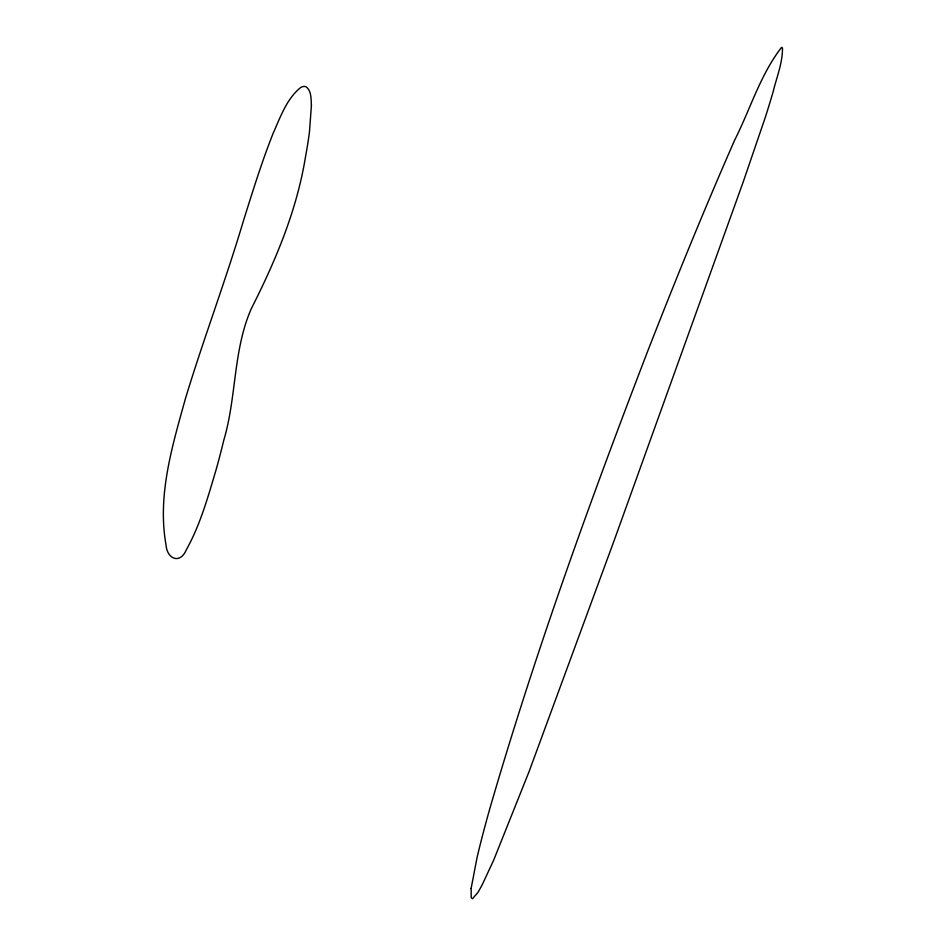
<?xml version="1.0" encoding="UTF-8"?>
<svg xmlns="http://www.w3.org/2000/svg" width="946" height="946" viewBox="0 0 946 946"><rect width="100%" height="100%" fill="white"/><g stroke="black" fill="none" stroke-linecap="round" stroke-linejoin="round"><path stroke-width="1.42" d="M311.423 105.243L309.472 131.849A144.431 26.713 -73.6 0 1 305.523 156.646C296.878 210.355 275.641 260.611 251.234 308.834C233.023 350.351 236.63 397.225 223.764 440.292A155.286 28.711 -73.6 0 1 216.173 469.488C208.014 496.839 200.316 524.805 186.291 549.839C180.178 564.526 167.099 559.051 166.082 545.227C157.083 495.775 172.278 446.015 185.404 398.715C203.414 339.212 225.526 281.045 243.24 221.447C252.57 191.79 261.723 162.026 273.217 133.114C280.406 117.186 286.484 99.129 300.414 87.718A122.744 22.704 -73.6 0 1 306.161 86.855C311.648 91.017 310.915 99.082 311.423 105.243M471.12 888.448L471.214 897.801L472.562 898.7L478.049 892.291L482.247 884.699L493.694 860.091L529.051 771.664L614.427 539.764L743.296 181.703L765.397 117.091A99.519 6.61 -71.3 0 0 773.071 92.01C776.536 77.501 782.709 63.015 782.472 47.95L781.633 47.3C760.383 74.438 750.225 109.44 734.664 140.114C704.321 209.232 675.846 279.153 648.365 349.452C590.079 500.966 534.667 653.816 489.484 809.811A248.538 16.52 -71.3 0 0 477.044 857.608L471.12 888.448"/></g></svg>
